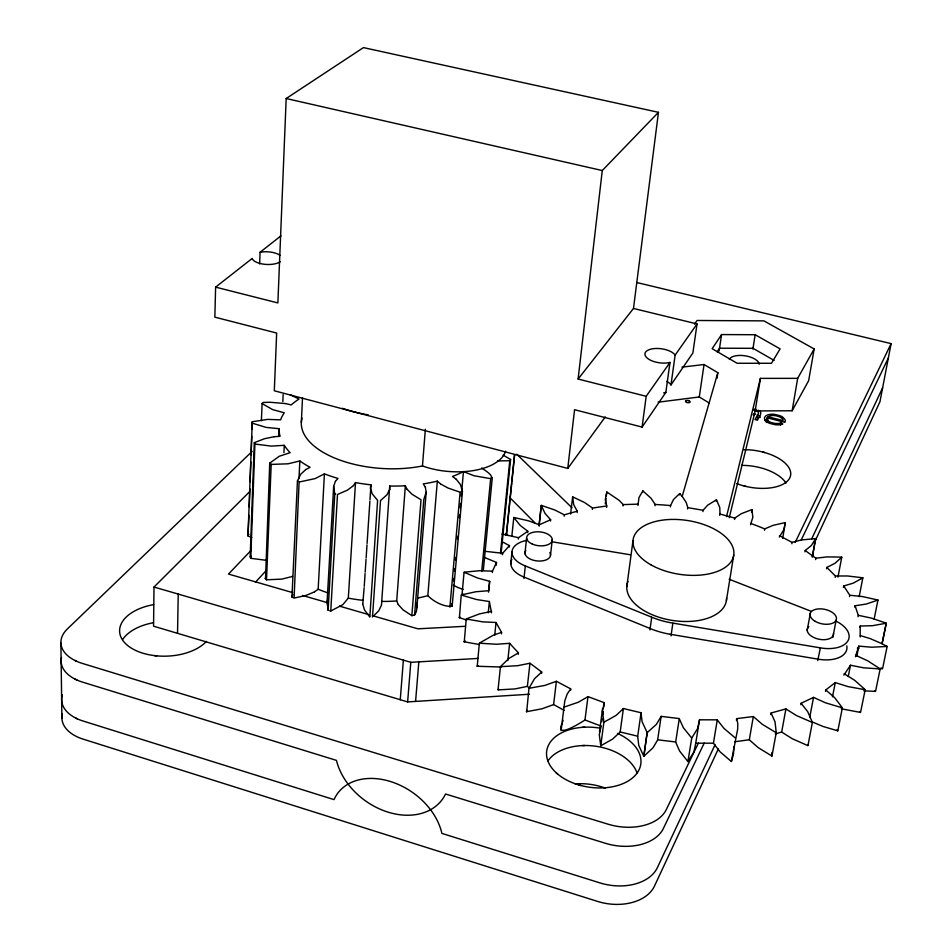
<?xml version="1.0" encoding="UTF-8"?>
<svg xmlns="http://www.w3.org/2000/svg" width="952" height="952" viewBox="0 0 952 952"><rect width="100%" height="100%" fill="white"/><g stroke="black" fill="none" stroke-linecap="round" stroke-linejoin="round"><path stroke-width="1.43" d="M406.825 488.935L405.35 485.746A105.339 52.193 3.5 0 1 389.725 486.032L389.725 489.245M249.424 491.898L153.998 587.051L153.558 626.178L407.635 701.91L529.502 694.234M389.725 486.032L381.502 604.841M177.536 633.247L178.226 594.072L153.998 587.051M572.604 496.849L573.723 504.738L577.209 511.141M776.237 732.612L775.035 721.854L771.108 713.131M280.328 261.669A15.113 6.343 2.5 0 1 264.358 264.275A15.113 6.343 2.5 0 1 252.161 258.468L215.616 287.135L214.855 317.147L276.663 333.045L274.307 390.772L567.761 468.42L605.282 416.928M749.379 739.882L758.28 747.689L771.953 756.055L771.965 752.52M251.792 537.511L247.984 536L252.256 421.724L267.75 419.392L280.602 419.844A105.339 52.193 3.5 0 1 284.255 412.763L272.724 409.646L262.086 403.565L263.121 402.458L270.237 402.268L285.755 403.588M247.996 535.905L248.936 515.27M249.234 506.94L249.876 488.792M250.126 481.76L250.828 461.946M251.078 454.83L251.745 436.183M251.994 428.971L252.256 421.724M259.646 263.894L260.063 252.268L281.019 235.822M266.144 560.288L250.769 558.312L250.174 556.825L254.303 442.656L264.549 438.705L274.057 436.73M250.769 558.312L254.91 444.048L254.339 442.74M261.383 420.772L262.109 403.707M265.525 578.875L269.725 463.124L279.281 456.258L290.134 452.688A105.339 52.193 3.5 0 1 284.255 445.322L271.284 446.107L254.91 444.048M292.55 576.424L281.851 579.102L266.512 579.804L271.201 464.409L269.725 463.124M633.485 308.46L697.043 323.93L675.135 355.108A15.625 7.08 7.7 0 0 653.869 348.61A15.625 7.08 7.7 0 0 647.205 358.095A15.625 7.08 7.7 0 0 669.994 362.426L646.194 396.294L578.114 379.039L633.485 308.46L658.463 112.324L363.45 47.6L286.183 98.52L277.877 302.926L215.616 287.135M278.722 435.945L279.019 428.686L266.227 427.424L251.982 423.081M282.839 401.601L283.137 394.568M283.934 452.64L284.255 445.322M293.275 597.689L291.943 597.023L297.452 480.891L300.642 474.322L305.759 469.562M302.51 397.746L301.332 422.486M298.988 478.606L299.832 460.958L288.063 463.802L271.201 464.409M314.35 591.93L305.997 595.417L294.085 598.082L299.106 481.664M314.505 591.823L318.158 589.24L324.418 473.87A105.339 52.193 3.5 0 0 337.984 478.428L335.461 481.307M860.132 636.995L860.239 626.035L872.651 625.678L886.276 623.215L882.064 643.802L887.157 646.408L882.575 668.661L881.1 667.816M328.285 610.399L327.036 602.842L333.652 486.424L335.354 481.438M328.119 610.351L334.783 493.826L333.652 486.424M329.606 610.72L330.76 611.005L337.496 494.481L347.432 490.137L353.382 485.698M584.885 720.081C579.994 723.151 554.373 739.442 562.156 723.341M561.097 730.684L564.798 700.827L567.154 694.067L570.641 689.01M330.76 611.005L342.803 604.698L348.313 598.13L355.512 482.569A105.339 52.193 3.5 0 0 370.971 484.83L369.983 499.657M362.783 603.735L364.152 587.705M364.247 586.301L365.092 573.544M365.187 572.128L366.044 559.276M366.139 557.848L366.996 544.901M367.091 543.461L369.888 501.133M764.872 528.812L773.119 525.337L785.352 522.588L783.817 529.717L779.307 537.047M369.852 616.825L377.611 500.383L372.268 493.898L370.399 488.269M398.138 604.341L396.71 600.938L405.35 485.746M400.268 699.708L403.362 660.129L178.226 594.072M362.748 603.973L364.449 609.875L369.673 616.813M302.034 418.083A83.681 41.257 3.5 0 0 336.449 458.769A83.681 41.257 3.5 0 0 422.462 465.945L425.354 429.292M416.512 603.211C417.238 606.626 417.345 615.658 411.847 615.658L421.034 499.764L412.014 494.243L406.932 489.149M381.49 605.127L378.741 610.803L372.506 616.979L380.526 500.562L386.917 494.826L389.713 489.495M407.635 701.91L410.8 662.318L403.362 660.129M414.548 615.313L423.818 499.467L426.187 492.196L425.342 487.186M416.893 607.673L426.175 492.303M415.584 701.41L418.832 661.854L478.13 658.427M456.282 479.272L460.447 484.568L462.446 491.41L452.14 606.305C443.608 606.948 434.041 601.878 427.817 595.643L437.325 481.117A105.339 52.193 3.5 0 1 423.259 483.89L425.235 487.019M327.06 602.485L327.964 598.606M449.88 607.114L460.113 492.148L462.446 491.41M453.676 581.017L453.925 578.257M454.544 571.331L454.794 568.546M455.544 560.181L455.794 557.384M457.424 539.106L457.674 536.285M459.328 517.805L459.59 514.949M460.232 507.785L460.613 503.465M461.256 496.254L461.518 493.374M461.779 490.47L463.469 471.561L473.941 475.726L489.53 478.463M670.577 505.464L673.54 499.467L679.692 493.564L679.502 494.873L679.847 493.671M459.423 617.681L461.22 594.988L475.798 591.751L488.673 590.716L489.661 581.291L488.959 588.3M462.053 594.524L464.064 572.188L479.451 570.724L492.493 571.14L496.527 562.453L484.044 557.289M481.688 571.497L490.661 478.57C494.421 475.655 484.425 470.145 481.688 467.944M483.307 570.355L492.315 477.499M477.238 666.233L479.356 643.147L493.636 635.008L501.561 632.39L501.442 633.83M488.543 592.132L488.828 589.693M488.257 612.838L489.376 601.533L491.506 612.814M492.351 572.545L492.493 571.14M496.254 565.238L496.504 562.453M500.514 552.529L509.784 460.744L510.605 459.459L503.096 455.104M501.049 553.921L510.605 459.459M502.501 554.683L502.632 553.302L509.463 545.627L502.251 541.831M494.707 635.317L496.016 622.477L482.771 621.87L466.504 619.038M506.262 535.298L506.821 529.871M506.964 528.503L509.617 502.442M509.76 501.061L511.605 483.009M511.748 481.617L514.461 454.925M506.428 535.381L514.651 454.877M509.32 546.995L509.427 545.603M511.819 536.333L513.806 517.46L528.384 520.78L539.26 524.754M510.7 564.286L511.998 551.791M518.352 539.07L518.507 537.713L527.777 531.252L520.28 525.48L513.806 517.531M507.809 660.581L509.629 643.326L496.516 644.242L479.82 643.231M524.921 553.802L526.623 537.999M527.634 532.608L527.777 531.252M523.969 578.518L525.325 565.952L651.87 617.253M518.269 654.345L518.435 652.893L509.606 643.326M539.189 526.147L539.332 524.79L550.673 519.709L550.518 521.053M529.467 688.07L527.372 686.368L529.966 663.211L541.747 672.029L541.569 673.492M550.482 555.337L552.279 539.558M567.761 468.42L574.556 409.705L642.088 427.079L665.853 392.414L669.994 362.426M578.114 379.039L602.271 170.539L658.463 112.324M564.155 516.186L564.31 514.842L570.724 512.949L577.305 511.248L577.15 512.581M570.581 514.056L572.652 496.849L584.552 502.513L592.442 507.975M570.569 690.367L570.748 688.903L556.396 681.263L553.612 704.551L564.203 710.382M592.382 509.415L592.549 508.082L599.605 506.964L606.769 506.024L606.602 507.356M601.128 726.257L599.296 734.742L600.748 745.773L612.648 739.073L620.085 732.088M604.246 702.85L602.414 711.239L603.901 722.163L600.748 745.773M605.293 503.87L606.019 498.61M606.293 495.98L606.852 492.017L619.086 500.312L623.001 504.37L622.977 505.94M599.498 731.898L602.616 708.431M601.795 721.759L602.176 718.843M602.759 714.452L603.152 711.525M603.735 707.122L604.33 702.719L587.979 696.614L584.968 719.998L601.212 726.126M642.088 427.079L646.194 396.294M626.809 586.563L632.949 541.01M637.983 505.452L638.161 504.132L623.155 504.608M642.648 492.243L642.886 490.935L639.006 497.444L638.137 504.024M666.733 381.383A15.506 7.235 7.8 0 1 670.981 384.929L675.135 355.108M655.012 505.798L655.19 504.477L662.878 504.929L670.577 505.572L670.386 506.892M649.93 629.938L651.739 617.205M697.043 323.93L692.877 353.002L670.981 384.929M709.228 403.017L699.292 396.972L704.052 364.509L681.977 367.139M687.57 508.975L687.76 507.654L703.076 510.272L707.717 505.131L716.404 499.836L716.202 501.145L716.463 499.848L719.771 507.523L720.009 513.866M671.029 635.876L672.85 623.108M719.129 351.002L721.58 334.58L755.15 334.723L780.093 348.86L771.489 363.283L737.098 363.259L712.156 348.694L721.58 334.58M716.999 378.36L717.844 372.696L704.052 364.509M702.873 511.593L703.135 510.141M719.748 515.353L719.95 514.032L734.765 518.114L741.251 513.711L751.949 509.582L752.842 517.245L750.961 523.314M752.889 349.075L755.15 334.723M695.757 743.345L693.865 752.056L687.915 761.564L691.747 738.002L697.697 728.387L699.494 719.998M699.006 722.746L695.745 743.191L713.453 743.179L717.284 719.831L699.47 719.807L699.232 721.271M734.551 519.447L734.765 518.114M729.268 517.698L755.162 410.943L760.41 378.384L797.669 378.349L814.162 348.944L763.909 320.872L697.078 320.479L694.508 324.132M726.388 600.617L733.73 555.171M751.521 512.2L752.009 509.594M766.384 422.51L767.145 417.809L784.888 422.295L785.138 421.7A12.376 5.831 9.6 0 0 785.245 420.296A10.079 4.76 9.6 0 0 785.007 419.57L782.699 417.095A9.341 4.403 9.6 0 0 780.223 415.798L774.738 414.382A10.365 4.891 9.6 0 0 773.345 414.251A8.794 4.141 9.6 0 0 772.131 414.215A9.401 4.439 9.6 0 0 769.656 414.441L768.395 414.715A10.627 5.01 9.6 0 0 766.027 415.75A10.984 5.176 9.6 0 0 765.551 416.119A10.353 4.879 9.6 0 0 765.17 416.524L764.706 417.273A10.365 4.891 9.6 0 0 764.515 418.678L764.575 418.963A10.972 5.176 9.6 0 0 765.039 420.022A12.709 5.986 9.7 0 0 765.753 420.927L765.979 421.165A8.354 3.939 9.6 0 0 766.681 421.76A8.854 4.177 9.6 0 0 768.907 423.009A10.21 4.819 9.6 0 0 770.156 423.497L775.118 424.675A9.484 4.474 9.6 0 0 776.463 424.818A10.008 4.724 9.6 0 0 778.796 424.83L780.759 424.568A12.269 5.783 9.6 0 0 781.985 424.247L782.782 423.949L780.902 422.89L778.998 423.366A6.319 2.987 9.6 0 1 777.641 423.509L776.868 423.521A8.14 3.844 9.6 0 1 775.737 423.462L775.571 423.45A9.758 4.605 9.6 0 1 773.762 423.2L770.739 422.367A6.831 3.225 9.6 0 1 768.657 421.296A8.401 3.963 9.6 0 1 768.216 420.951A7.199 3.391 9.6 0 1 767.847 420.629M767.443 420.308L768.026 416.786L769.656 415.964A6.89 3.249 9.6 0 1 770.382 415.75L772.905 415.488A8.401 3.963 9.6 0 1 773.69 415.429A7.045 3.32 9.6 0 1 774.309 415.56A8.235 3.891 9.6 0 1 775.463 415.715A7.711 3.629 9.6 0 1 776.546 415.929L778.129 416.357A9.627 4.546 9.6 0 1 779.248 416.774A7.687 3.629 9.6 0 1 779.831 417.035L780.545 417.404A7.675 3.618 9.6 0 1 781.842 418.261A6.486 3.058 9.6 0 1 782.734 419.332A9.318 4.391 9.6 0 1 782.972 419.939L783.056 420.582L768.026 416.786M750.628 524.79L750.842 523.457L757.851 526.111L764.73 528.919L764.515 530.24M370.971 484.83L370.435 487.995M780.497 425.247L780.902 422.89M736.408 720.117L736.658 718.653L753.341 716.535L749.295 739.775L734.813 741.739M713.548 743.381L720.069 751.83L731.362 761.505L737.657 729.256L737.788 723.568L736.717 718.808M755.162 410.943L792.147 410.764L797.669 378.349M641.017 712.917L642.088 721.687L647.158 732.635L643.79 756.281L638.768 745.428L637.662 736.36M814.162 348.944L808.676 380.622L792.147 410.764M782.663 538.38L784.662 526.539M784.948 525.242L785.352 522.588M791.85 543.735L792.076 542.402L779.545 535.714M770.763 714.488L771.025 713.024L785.852 708.907L796.562 715.595L812.163 722.378M804.904 551.827L805.142 550.482L815.923 558.241L815.674 559.586M771.953 756.055L776.237 732.671M807.605 745.499L792.266 738.74L781.675 732.04L785.912 708.954M807.177 630.438L810.378 613.005M800.846 704.73L801.12 703.278L813.508 697.388L825.574 702.838L842.115 707.776M826.55 568.749L826.8 567.404L835.416 576.019L835.166 577.376M817.744 660.557L820.398 647.872M809.712 717.463L813.543 697.411M837.974 577.09L841.77 557.122L827.086 556.896L816.09 558.193M832.822 637.531L836.165 620.061M843.424 587.372L843.674 586.015L853.254 583.148L862.869 577.84M636.817 282.53L891.108 343.624L879.946 401.78L814.162 543.092M825.491 691.378L825.765 689.95L835.273 682.584L848.149 686.642L864.725 689.641M849.517 596.606L849.779 595.25L843.769 586.004M832.5 696.816L835.297 682.596M854.765 607.138L855.039 605.769L866.296 604.044L877.958 600.081L874.138 619.097M843.853 675.123L850.481 665.234L863.619 667.816L879.91 668.911M859.18 596.654L862.845 577.804L847.542 575.972L835.535 576.008M858.026 616.706L858.299 615.325L855.086 605.769M848.256 676.515L850.481 665.234M837.843 730.779L842.377 707.812L834.595 697.602L825.812 689.974M859.965 627.428L860.263 626.047M855.455 656.725L858.799 646.122L871.675 647.217L887.109 646.444M856.562 655L857.109 652.239M857.657 649.478L857.931 648.086M856.859 655.892L858.799 646.122M248.234 534.643L248.96 534.37M657.606 740.001L652.989 747.808L643.826 756.257L647.158 732.635L656.321 724.448L661.104 716.523M726.519 516.638L760.41 378.384M291.943 597.023L292.764 594.476M687.772 507.535L686.213 502.477L682.191 496.385L717.844 372.696M562.465 722.199L563.084 720.307M606.793 492.017L605.317 499.55L606.71 505.917M731.445 761.457L733.516 753.817L733.813 746.915M526.337 711.691L526.932 710.311M767.145 417.809L767.062 417.999A8.449 3.986 9.6 0 0 766.895 418.737A7.378 3.487 9.6 0 0 766.931 419.082L767.038 419.463A6.735 3.177 9.6 0 0 767.395 420.106M718.415 748.76L654.524 885.991A45.149 30.714 9 0 1 597.392 901.365L83.11 739.133A43.792 26.263 -4.1 0 1 77.433 736.943L75.696 736.098A43.78 26.263 -4.1 0 1 62.273 713.976M715.059 744.738L657.344 867.7A45.375 30.5 8.9 0 1 599.95 882.897L441.895 833.405A60.94 44.649 35.2 0 0 390.57 781.544A60.94 44.649 35.2 0 0 334.021 799.62L82.979 720.997A43.994 26.085 -3.8 0 1 62.404 694.627M811.616 539.058L882.635 387.785M704.183 743.143L663.377 828.49A45.874 30.047 8.8 0 1 605.448 843.293L445.548 794.004A62.035 46.327 35.9 0 1 388.214 812.199A62.035 46.327 35.9 0 1 336.449 760.374L82.681 682.168A44.435 25.656 -3.3 0 1 61.535 657.499M792.302 542.307L801.239 539.998L888.359 357.928M698.423 743.012L666.293 809.593A46.112 29.821 8.8 0 1 608.09 824.194L82.538 663.473A44.649 25.454 -3.1 0 1 67.544 628.772L252.173 451.355M795.182 542.438L891.108 343.624M757.03 419.451L757.59 418.297A9.996 4.724 9.2 0 0 757.721 417.666A4.32 2.047 9.3 0 0 757.149 416.536M353.501 485.532L355.512 482.569M623.298 708.693L616.075 715.416L603.973 722.187M717.189 351.8L719.545 348.23L753.008 348.313L774.119 360.415M509.784 460.744L497.503 460.911M498.646 689.117L498.027 689.855L500.454 666.602L509.034 658.356L518.388 652.905M841.746 557.217L834.844 563.394L826.967 567.356M685.666 400.899L685.511 401.137A2.297 1.083 8.3 0 0 686.285 402.256L686.356 402.303A2.059 0.976 8.3 0 0 686.856 402.506L687.427 402.648A2.249 1.059 8.3 0 0 689.879 402.279L690.081 401.994A2.225 1.047 8.3 0 0 688.486 400.625L688.106 400.53M255.422 582.243L266.453 570.284M265.084 578.447L265.834 577.662M251.054 550.399L228.516 574.068L292.597 592.596M587.86 696.721L578.34 702.219L563.977 707.134M477.107 666.186L477.94 665.579M324.418 473.87L315.172 478.582L299.666 481.914M541.664 672.076L534.488 678.764L528.979 688.248L526.706 711.679M553.469 704.635L542.212 708.74L526.813 711.668M556.301 681.323L544.937 685.392L529.074 688.296M250.174 556.825L251.316 556.242M305.854 469.514L310.066 467.289A105.339 52.193 3.5 0 1 299.832 460.958M805.321 550.399L811.282 545.603L815.662 538.582L812.294 557.087L815.614 538.558L801.239 539.998M464.1 641.743L465.468 641.112M491.637 611.386L479.403 613.921L466.242 618.943L464.267 641.815M527.313 686.392L515.008 688.915L498.396 689.891M529.847 663.258L517.531 665.71L500.93 666.638M781.64 732.005L775.309 733.956M459.15 617.539L460.292 617.205M462.017 594.465L463.255 594.286M658.106 402.196L699.292 396.972M882.207 668.697L878.97 669.018M501.299 667.031L477.571 666.269M274.212 436.718L280.09 436.29A105.339 52.193 3.5 0 1 279.019 428.686M582.386 727.316L584.754 727.185M410.8 662.318L418.832 661.854M465.421 626.285L417.916 628.82L372.351 615.646M577.471 783.782L579.827 783.71M582.386 745.583L584.766 745.511M849.827 595.25L862.5 596.559L877.946 600.046M741.465 465.373L743.322 465.385A37.366 18.742 9.6 0 1 785.971 483.069M859.132 648.217L857.312 648.181M875.34 691.39L863.785 690.819M484.996 551.279L502.62 553.29M489.328 601.533L476.512 599.522L461.541 595.143M858.323 615.325L871.199 618.038L886.264 623.179L882.052 643.766L870.604 638.756L860.429 635.603M154.403 655.607L156.806 655.868M479.261 644.516L464.374 641.838M860.382 712.405L841.27 708.776M502.061 534.036L518.459 537.69M489.637 581.291L477.63 578.031L464.386 572.378M754.281 409.17L754.329 409.182A6.176 2.904 9.3 0 1 755.186 409.324L756.34 409.61M671.101 634.425L818.339 659.201M552.005 541.783L630.129 554.742M672.921 623.12L820.231 647.836M820.434 647.872L820.803 647.943A27.668 15.387 11.9 0 0 847.875 640.958A27.668 15.387 11.9 0 0 836.713 621.513M670.101 634.258L670.172 634.27A54.371 30.416 8.9 0 1 651.144 628.939L651.144 628.939M286.183 98.52L602.271 170.539M335.628 494.04L334.783 493.826M744.083 485.96L745.999 486.436M837.689 730.779L837.117 729.613M837.367 730.696L823.028 726.459L811.544 721.652M285.921 403.624L291.181 404.957A105.339 52.193 3.5 0 1 299.011 399.055L290.122 394.663M754.377 415.215L753.544 415.012A4.879 2.309 9.3 0 0 753.091 414.929M762.885 452.057L764.718 452.545M755.591 414.287L754.436 414.001A6.414 3.034 9.3 0 0 753.532 413.846M459.209 491.887L448.225 488.114L440.788 484.104M578.352 784.793L580.756 785.483M463.148 589.395L458.007 587.551M302.569 595.476L328.202 602.89M339.59 606.174L369.495 614.825M688.736 400.685L688.439 400.602A2.225 1.047 8.3 0 0 685.845 400.947M466.801 620.085L459.518 617.705M855.729 655.321L867.605 660.759L880.183 668.875L875.542 691.39L874.602 690.64M807.962 745.594L812.377 722.413L807.724 711.679L801.168 703.326M729.125 579.244L811.425 611.398M524.052 577.09L650.133 628.522M524.98 565.809L524.814 565.75A26.549 14.494 6.1 0 1 512.021 551.601A26.549 14.494 6.1 0 1 527.075 540.296M652.691 617.586L652.751 617.61A54.538 30.226 8.9 0 0 671.779 622.929M523.576 576.888L523.636 576.924A26.477 14.589 6.1 0 1 511.89 559.383M844.138 673.707L854.729 680.347L865.189 689.664L860.548 712.417L859.811 711.584M298.143 481.212L297.452 480.891M74.97 660.486L76.743 661.319M75.148 679.169L76.91 680.002M75.517 717.975L77.267 718.819M463.029 595.024L462.125 594.56M453.307 585.171L457.9 587.503M775.939 732.564L762.397 724.389L753.389 716.606M411.847 615.658L403.124 609.899L398.233 604.544M564.191 514.758L554.718 509.963L541.307 505.369L539.106 525.373L541.26 505.381L545.008 513.39L550.565 519.625M456.175 479.189L452.45 476.464A105.339 52.193 3.5 0 0 463.469 471.561M735.075 737.788L723.96 728.399L717.38 720.021M642.886 490.935L650.906 498.122L655.154 504.37M437.325 481.117L440.645 483.985M556.218 772.786L557.789 774.154M266.512 579.804L265.703 579.042M516.757 454.223L572.021 507.785M509.629 497.408L534.738 522.66M505.917 533.429L507.975 535.571M691.676 738.002L683.369 727.709L679.323 718.796M687.915 761.564L679.585 751.009L675.706 742.179M679.93 493.767L682.191 496.385M501.585 632.39L496.016 622.477M807.689 744.69L807.939 745.487M760.148 417.523L760.041 417.178A6.331 2.999 9.3 0 0 757.328 414.893M451.736 603.544L452.14 606.305M60.892 642.993L61.892 718.141M122.725 639.399A45.958 26.573 -2 0 1 153.462 622.715M547.995 760.827A47.255 30.238 7.8 0 1 595.595 746.225A47.255 30.238 7.8 0 1 637.197 773.345M743.976 449.713A37.521 18.564 9.6 0 1 790.553 475.679A37.521 18.564 9.6 0 1 736.729 483.604M575.139 783.936A46.755 30.714 7.9 0 1 605.46 788.197M617.491 733.397A47.505 30 7.8 0 1 622.608 783.782A47.505 30 7.8 0 1 548.233 761.874A47.505 30 7.8 0 1 599.225 728.018M206.453 641.362A46.172 26.358 -1.8 0 1 129.65 647.015A46.172 26.358 -1.8 0 1 153.665 604.627M758.089 410.205A6.355 2.987 9.3 0 1 760.803 412.49L760.469 414.905L757.435 420.189L754.995 419.57L758.351 413.608A10.008 4.712 9.2 0 0 758.482 412.978A4.32 2.035 9.3 0 0 755.46 410.657L754.293 410.336A4.891 2.297 9.3 0 0 753.841 410.252M767.621 419.404A10.615 5.034 9.6 0 0 765.253 420.439A10.972 5.2 9.6 0 0 765.003 420.629M767.955 420.475A8.14 3.844 9.6 0 1 767.502 419.963M665.853 392.414A15.506 7.235 7.8 0 1 663.627 392.867M260.063 252.268A15.113 6.343 2.5 0 1 280.197 255.434M505.56 451.212A55.228 27.608 4.5 0 1 422.462 465.945M368.269 414.87A84.74 39.924 3.7 0 1 342.411 408.313M729.351 359.392A15.184 6.831 8.9 0 1 745.345 355.846A15.184 6.831 8.9 0 1 759.149 364.223M427.817 595.643A102.376 55.692 2.9 0 1 417.642 598.094M396.71 600.938A102.376 55.692 2.9 0 1 381.538 601.426M363.319 600.367A102.376 55.692 2.9 0 1 348.313 598.13M327.916 592.858A102.376 55.692 2.9 0 1 318.158 589.24M846.792 645.849A27.584 15.482 12 0 1 818.672 659.248M726.566 597.939A50.313 27.894 8.9 0 1 671.422 620.276A50.313 27.894 8.9 0 1 627.999 581.446M549.84 552.553A12.828 7.009 6.1 0 1 537.642 560.99A12.828 7.009 6.1 0 1 525.802 550.625M833.524 633.377A13.364 7.438 11.9 0 1 817.423 638.851A13.364 7.438 11.9 0 1 808.879 626.583M623.405 708.526L620.168 731.957L637.697 736.205L641.053 712.762L623.405 708.526M661.14 716.38L657.653 739.811L675.682 741.977L679.288 718.558L661.14 716.38M532.311 544.08A12.888 6.95 6.1 0 0 552.255 540.236A12.888 6.95 6.1 0 0 533.786 532.132A12.888 6.95 6.1 0 0 532.311 544.08M815.221 621.358A13.423 7.378 11.8 0 0 836.368 619.431A13.423 7.378 11.8 0 0 818.184 608.923A13.423 7.378 11.8 0 0 815.221 621.358M650.942 564.833A50.92 27.203 8.8 0 0 733.135 557.634A50.92 27.203 8.8 0 0 666.174 519.721A50.92 27.203 8.8 0 0 650.942 564.833"/></g></svg>
